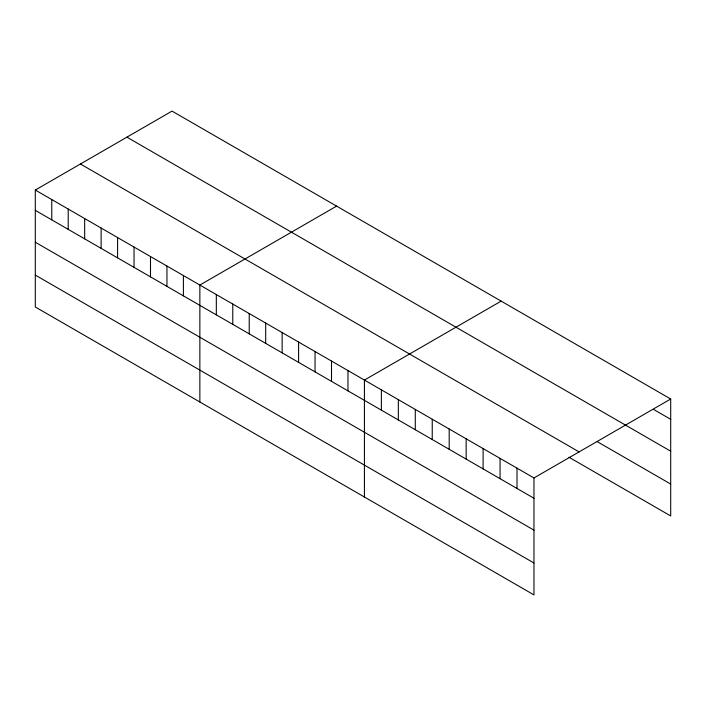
<?xml version="1.0" encoding="UTF-8"?>
<svg xmlns="http://www.w3.org/2000/svg" width="706" height="706" viewBox="0 0 706 706"><rect width="100%" height="100%" fill="white"/><g stroke="black" fill="none" stroke-linecap="round" stroke-linejoin="round"><path stroke-width="1.06" d="M35.3 190.046L533.965 477.953L533.965 594.893L35.3 306.986L35.3 190.046L172.035 111.107L670.7 399.014L670.7 515.954L568.974 457.223M336.594 206.117L199.86 285.056L199.86 401.996M501.154 301.127L364.42 380.066L364.42 497.006M533.965 477.953L670.7 399.014M653.747 409.524L670.7 419.311M126.912 137.158L670.7 451.205M597.232 441.647L670.7 484.06M80.422 163.995L579.088 451.902M35.3 210.353L533.965 498.251M35.3 242.237L533.965 530.144M35.3 275.102L533.965 563M517.013 468.166L517.013 488.464M500.06 458.37L500.06 478.677M483.107 448.584L483.107 468.89M466.154 438.797L466.154 459.103M449.192 429.01L449.192 449.307M432.24 419.223L432.24 439.52M415.287 409.427L415.287 429.733M398.334 399.64L398.334 419.946M381.372 389.853L381.372 410.16M347.97 370.562L347.97 390.868M331.511 361.066L331.511 381.364M315.053 351.562L315.053 371.868M298.594 342.057L298.594 362.363M282.144 332.561L282.144 352.859M265.685 323.057L265.685 343.363M249.227 313.561L249.227 333.859M232.777 304.057L232.777 324.363M216.318 294.552L216.318 314.858M183.401 275.552L183.401 295.858M166.951 266.056L166.951 286.354M150.493 256.552L150.493 276.858M134.034 247.056L134.034 267.353M117.584 237.551L117.584 257.858M101.126 228.047L101.126 248.353M84.667 218.551L84.667 238.849M68.208 209.047L68.208 229.353M51.759 199.551L51.759 219.848"/></g></svg>
